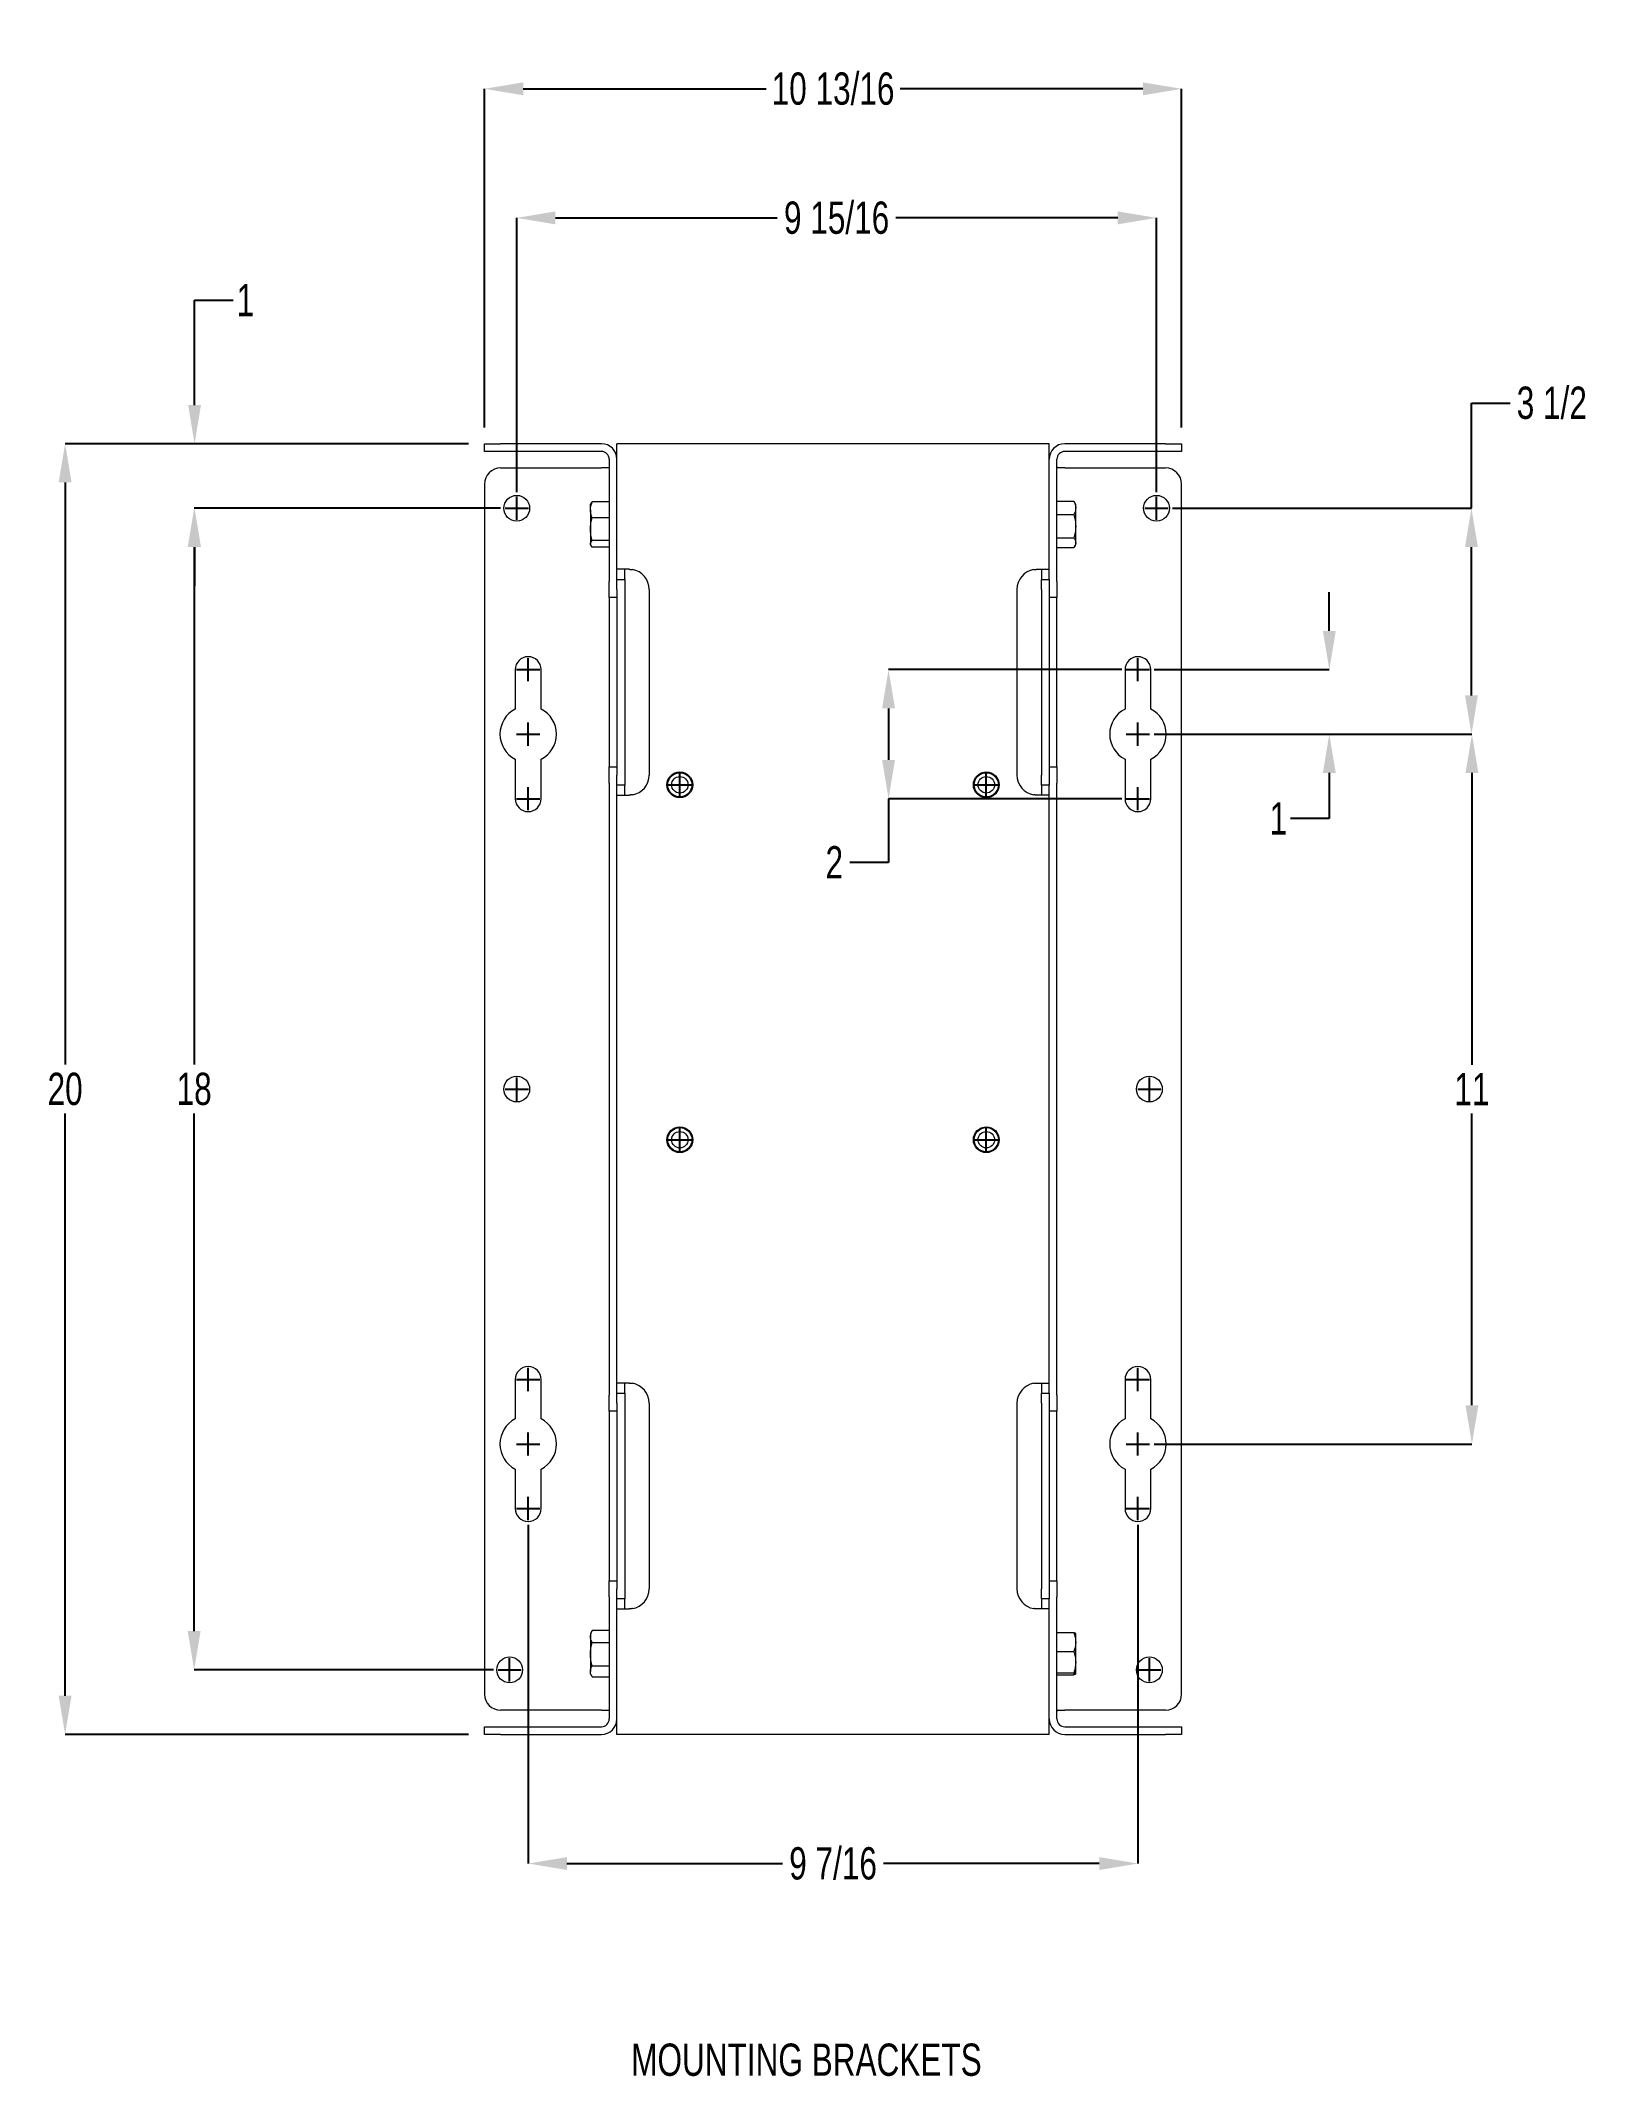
# Model space of a CAD drawing. Header units: inches. Extents: x 26.86 to 32.84, y 7.83 to 15.71.
import ezdxf

# ---------------------------------------------------------------- set-up
doc = ezdxf.new("R2010")
doc.units = ezdxf.units.IN
doc.header["$MEASUREMENT"] = 0
doc.header["$PDSIZE"] = -1
doc.layers.add('DIM', color=1, linetype='Continuous')
doc.styles.add('SLDTEXTSTYLE0', font='ARIAL.TTF', dxfattribs={"width": 0.7})
doc.dimstyles.new('SLDDIMSTYLE0', dxfattribs={"dimtxt": 0.125, "dimasz": 0.15, "dimexe": 0, "dimexo": 0.0625, "dimgap": 0.03125, "dimtad": 0, "dimtih": 1, "dimtoh": 1, "dimdec": 3, "dimlfac": 4, "dimrnd": 1e-09, "dimzin": 12, "dimdsep": 46, "dimtxsty": 'SLDTEXTSTYLE0', "dimsah": 1, "dimcen": 0.09, "dimadec": 0, "dimazin": 0, "dimtfac": 1, "dimtdec": 3, "dimtofl": 0, "dimtmove": 0, "dimatfit": 3, "dimfxl": 0, "dimtolj": 1, "dimtzin": 12, "dimarcsym": 0})
doc.dimstyles.new('SLDDIMSTYLE2', dxfattribs={"dimtxt": 0.125, "dimasz": 0.15, "dimexe": 0, "dimexo": 0.0625, "dimgap": 0.03125, "dimtad": 0, "dimtih": 1, "dimtoh": 1, "dimdec": 3, "dimlfac": 4, "dimrnd": 1e-09, "dimzin": 12, "dimdsep": 46, "dimtxsty": 'SLDTEXTSTYLE0', "dimsah": 1, "dimcen": 0.09, "dimadec": 0, "dimazin": 0, "dimtfac": 1, "dimtdec": 3, "dimtofl": 0, "dimtmove": 0, "dimatfit": 3, "dimfxl": 0, "dimtolj": 1, "dimtzin": 12, "dimarcsym": 0})

# ---------------------------------------------------------------- blocks, each defined once
blk = doc.blocks.new('*D6')
at = {"color": 0, "linetype": 'ByBlock', "lineweight": -2}
for p, q in [((28.7039, 13.9625), (28.7039, 15.025)), ((28.8539, 15.025), (29.7135, 15.025)), ((31.0327, 15.025), (30.1731, 15.025)), ((31.1827, 13.9625), (31.1827, 15.025))]:
    blk.add_line(p, q, dxfattribs=at)
at = {"color": 0, "linetype": 'ByBlock'}
for points in [[(28.7039, 15.025), (28.8539, 15), (28.8539, 15.05)], [(31.1827, 15.025), (31.0327, 15), (31.0327, 15.05)]]:
    blk.add_solid(points, dxfattribs=at)
at = {"layer": 'DEFPOINTS', "color": 0, "linetype": 'ByBlock'}
for p in [(28.7039, 13.9), (31.1827, 13.9)]:
    blk.add_point(p, dxfattribs=at)
at = {"color": 0, "linetype": 'ByBlock', "insert": (29.9433, 15.025), "char_height": 0.125, "attachment_point": 5, "style": 'SLDTEXTSTYLE0'}
blk.add_mtext('9 15/16', dxfattribs=at)
blk = doc.blocks.new('*D7')
at = {"color": 0, "linetype": 'ByBlock', "lineweight": -2}
for p, q in [((28.6414, 13.9), (27.4539, 13.9)), ((27.4539, 13.75), (27.4539, 11.745)), ((27.4539, 9.55), (27.4539, 11.5549)), ((28.6139, 9.4), (27.4539, 9.4))]:
    blk.add_line(p, q, dxfattribs=at)
at = {"color": 0, "linetype": 'ByBlock'}
for points in [[(27.4539, 13.9), (27.4289, 13.75), (27.4789, 13.75)], [(27.4539, 9.4), (27.4289, 9.55), (27.4789, 9.55)]]:
    blk.add_solid(points, dxfattribs=at)
at = {"layer": 'DEFPOINTS', "color": 0, "linetype": 'ByBlock'}
for p in [(28.7039, 13.9), (28.6764, 9.4)]:
    blk.add_point(p, dxfattribs=at)
at = {"color": 0, "linetype": 'ByBlock', "insert": (27.4539, 11.65), "char_height": 0.125, "attachment_point": 5, "style": 'SLDTEXTSTYLE0'}
blk.add_mtext('18', dxfattribs=at)
blk = doc.blocks.new('*D8')
at = {"layer": 'DEFPOINTS', "color": 0}
for p in [(27.4555, 14.15), (28.5789, 14.15), (28.7039, 13.9)]:
    blk.add_point(p, dxfattribs=at)
at = {"layer": 'DIM', "color": 0, "lineweight": -2}
for p, q in [((27.4555, 14.3), (27.4555, 14.7064)), ((27.4555, 14.7064), (27.6055, 14.7064)), ((28.5164, 14.15), (27.4555, 14.15)), ((28.6414, 13.9), (27.4555, 13.9)), ((27.4555, 13.75), (27.4555, 13.6))]:
    blk.add_line(p, q, dxfattribs=at)
at = {"layer": 'DIM', "color": 0}
for points in [[(27.4305, 14.3), (27.4805, 14.3), (27.4555, 14.15)], [(27.4305, 13.75), (27.4805, 13.75), (27.4555, 13.9)]]:
    blk.add_solid(points, dxfattribs=at)
at = {"layer": 'DIM', "color": 0, "insert": (27.6529, 14.7692), "char_height": 0.125, "attachment_point": 2, "style": 'SLDTEXTSTYLE0'}
blk.add_mtext('\\A1;1', dxfattribs=at)
blk = doc.blocks.new('*D9')
at = {"color": 0, "linetype": 'ByBlock', "lineweight": -2}
for p, q in [((28.5164, 14.15), (26.9539, 14.15)), ((26.9539, 14), (26.9539, 11.745)), ((26.9539, 9.3), (26.9539, 11.5549)), ((28.5164, 9.15), (26.9539, 9.15))]:
    blk.add_line(p, q, dxfattribs=at)
at = {"color": 0, "linetype": 'ByBlock'}
for points in [[(26.9539, 14.15), (26.9289, 14), (26.9789, 14)], [(26.9539, 9.15), (26.9289, 9.3), (26.9789, 9.3)]]:
    blk.add_solid(points, dxfattribs=at)
at = {"layer": 'DEFPOINTS', "color": 0, "linetype": 'ByBlock'}
for p in [(28.5789, 14.15), (28.5789, 9.15)]:
    blk.add_point(p, dxfattribs=at)
at = {"color": 0, "linetype": 'ByBlock', "insert": (26.9539, 11.65), "char_height": 0.125, "attachment_point": 5, "style": 'SLDTEXTSTYLE0'}
blk.add_mtext('20', dxfattribs=at)
blk = doc.blocks.new('*D10')
at = {"color": 0, "linetype": 'ByBlock', "lineweight": -2}
for p, q in [((28.7483, 9.9625), (28.7483, 8.6497)), ((31.1108, 9.9625), (31.1108, 8.6497)), ((28.8983, 8.6497), (29.7337, 8.6497)), ((30.9608, 8.6497), (30.1254, 8.6497))]:
    blk.add_line(p, q, dxfattribs=at)
at = {"color": 0, "linetype": 'ByBlock'}
for points in [[(28.7483, 8.6497), (28.8983, 8.6247), (28.8983, 8.6747)], [(31.1108, 8.6497), (30.9608, 8.6247), (30.9608, 8.6747)]]:
    blk.add_solid(points, dxfattribs=at)
at = {"layer": 'DEFPOINTS', "color": 0, "linetype": 'ByBlock'}
for p in [(28.7483, 10.025), (31.1108, 10.025)]:
    blk.add_point(p, dxfattribs=at)
at = {"color": 0, "linetype": 'ByBlock', "insert": (29.9296, 8.6497), "char_height": 0.125, "attachment_point": 5, "style": 'SLDTEXTSTYLE0'}
blk.add_mtext('9 7/16', dxfattribs=at)
blk = doc.blocks.new('*D11')
at = {"color": 0, "linetype": 'ByBlock', "lineweight": -2}
for p, q in [((31.1733, 13.025), (32.4052, 13.025)), ((32.4052, 12.875), (32.4052, 11.744)), ((32.4052, 10.425), (32.4052, 11.556)), ((31.1733, 10.275), (32.4052, 10.275))]:
    blk.add_line(p, q, dxfattribs=at)
at = {"color": 0, "linetype": 'ByBlock'}
for points in [[(32.4052, 13.025), (32.3802, 12.875), (32.4302, 12.875)], [(32.4052, 10.275), (32.3802, 10.425), (32.4302, 10.425)]]:
    blk.add_solid(points, dxfattribs=at)
at = {"layer": 'DEFPOINTS', "color": 0, "linetype": 'ByBlock'}
for p in [(31.1108, 13.025), (31.1108, 10.275)]:
    blk.add_point(p, dxfattribs=at)
at = {"color": 0, "linetype": 'ByBlock', "insert": (32.4052, 11.65), "char_height": 0.125, "attachment_point": 5, "style": 'SLDTEXTSTYLE0'}
blk.add_mtext('11', dxfattribs=at)
blk = doc.blocks.new('*D12')
at = {"layer": 'DEFPOINTS', "color": 0}
for p in [(31.1827, 13.9), (31.1108, 13.025), (32.4032, 13.025)]:
    blk.add_point(p, dxfattribs=at)
at = {"layer": 'DIM', "color": 0, "lineweight": -2}
for p, q in [((32.4032, 13.9), (32.4032, 14.3068)), ((32.4032, 14.3068), (32.5532, 14.3068)), ((31.2452, 13.9), (32.4032, 13.9)), ((32.4032, 13.175), (32.4032, 13.75)), ((31.1733, 13.025), (32.4032, 13.025))]:
    blk.add_line(p, q, dxfattribs=at)
at = {"layer": 'DIM', "color": 0}
for points in [[(32.3782, 13.75), (32.4282, 13.75), (32.4032, 13.9)], [(32.3782, 13.175), (32.4282, 13.175), (32.4032, 13.025)]]:
    blk.add_solid(points, dxfattribs=at)
at = {"layer": 'DIM', "color": 0, "insert": (32.7146, 14.3714), "char_height": 0.125, "attachment_point": 2, "style": 'SLDTEXTSTYLE0'}
blk.add_mtext('\\A1;3 1/2', dxfattribs=at)
blk = doc.blocks.new('*D13')
at = {"layer": 'DEFPOINTS', "color": 0}
for p in [(31.1108, 13.275), (30.1446, 12.775), (31.1108, 12.775)]:
    blk.add_point(p, dxfattribs=at)
at = {"layer": 'DIM', "color": 0, "lineweight": -2}
for p, q in [((31.0483, 13.275), (30.1446, 13.275)), ((30.1446, 13.125), (30.1446, 12.925)), ((31.0483, 12.775), (30.1446, 12.775)), ((30.1446, 12.775), (30.1446, 12.5284)), ((30.1446, 12.5284), (29.9946, 12.5284))]:
    blk.add_line(p, q, dxfattribs=at)
at = {"layer": 'DIM', "color": 0}
for points in [[(30.1196, 13.125), (30.1696, 13.125), (30.1446, 13.275)], [(30.1196, 12.925), (30.1696, 12.925), (30.1446, 12.775)]]:
    blk.add_solid(points, dxfattribs=at)
at = {"layer": 'DIM', "color": 0, "insert": (29.9344, 12.5911), "char_height": 0.125, "attachment_point": 2, "style": 'SLDTEXTSTYLE0'}
blk.add_mtext('\\A1;2', dxfattribs=at)
blk = doc.blocks.new('*D14')
at = {"layer": 'DEFPOINTS', "color": 0}
for p in [(31.1108, 13.275), (31.8525, 13.275), (31.1108, 13.025)]:
    blk.add_point(p, dxfattribs=at)
at = {"layer": 'DIM', "color": 0, "lineweight": -2}
for p, q in [((31.8525, 13.425), (31.8525, 13.575)), ((31.1733, 13.275), (31.8525, 13.275)), ((31.1733, 13.025), (31.8525, 13.025)), ((31.8525, 12.875), (31.8525, 12.6982)), ((31.8525, 12.6982), (31.7025, 12.6982))]:
    blk.add_line(p, q, dxfattribs=at)
at = {"layer": 'DIM', "color": 0}
for points in [[(31.8275, 13.425), (31.8775, 13.425), (31.8525, 13.275)], [(31.8275, 12.875), (31.8775, 12.875), (31.8525, 13.025)]]:
    blk.add_solid(points, dxfattribs=at)
at = {"layer": 'DIM', "color": 0, "insert": (31.6552, 12.761), "char_height": 0.125, "attachment_point": 2, "style": 'SLDTEXTSTYLE0'}
blk.add_mtext('\\A1;1', dxfattribs=at)
blk = doc.blocks.new('*D15')
at = {"color": 0, "linetype": 'ByBlock', "lineweight": -2}
for p, q in [((28.5789, 14.2125), (28.5789, 15.525)), ((28.7289, 15.525), (29.6699, 15.525)), ((31.1302, 15.525), (30.1893, 15.525)), ((31.2802, 14.2125), (31.2802, 15.525))]:
    blk.add_line(p, q, dxfattribs=at)
at = {"color": 0, "linetype": 'ByBlock'}
for points in [[(28.5789, 15.525), (28.7289, 15.5), (28.7289, 15.55)], [(31.2802, 15.525), (31.1302, 15.5), (31.1302, 15.55)]]:
    blk.add_solid(points, dxfattribs=at)
at = {"layer": 'DEFPOINTS', "color": 0, "linetype": 'ByBlock'}
for p in [(28.5789, 14.15), (31.2802, 14.15)]:
    blk.add_point(p, dxfattribs=at)
at = {"color": 0, "linetype": 'ByBlock', "insert": (29.9296, 15.525), "char_height": 0.125, "attachment_point": 5, "style": 'SLDTEXTSTYLE0'}
blk.add_mtext('10 13/16', dxfattribs=at)

msp = doc.modelspace()

# ---------------------------------------------------------------- linework, layer by layer
at = {"color": 7, "linetype": 'Continuous', "lineweight": 15}
for p, q in [((28.578933, 14.11996), (28.578933, 14.14996)), ((28.578933, 14.14996), (28.641433, 14.14996)), ((28.641433, 14.11996), (28.578933, 14.11996)), ((29.032058, 14.14996), (28.641433, 14.14996)), ((29.032058, 14.11996), (28.641433, 14.11996)), ((29.152058, 14.14996), (29.092058, 14.14996)), ((29.092058, 13.66371), (29.092058, 14.14996)), ((30.707058, 14.14996), (29.152058, 14.14996)), ((30.767058, 14.14996), (30.707058, 14.14996)), ((30.767058, 13.66371), (30.767058, 14.14996)), ((31.217683, 14.14996), (30.827058, 14.14996)), ((31.217683, 14.11996), (30.827058, 14.11996)), ((31.217683, 14.14996), (31.280183, 14.14996)), ((31.280183, 14.11996), (31.217683, 14.11996)), ((31.280183, 14.14996), (31.280183, 14.11996)), ((28.641433, 14.05621), (29.032058, 14.05621)), ((29.058039, 14.05621), (29.032058, 14.05621)), ((29.062058, 14.08996), (29.062058, 13.616835)), ((30.797058, 13.616835), (30.797058, 14.08996)), ((30.827058, 14.05621), (30.801078, 14.05621)), ((30.827058, 14.05621), (31.217683, 14.05621)), ((28.578933, 13.99371), (28.578933, 9.30621)), ((31.280183, 9.30621), (31.280183, 13.99371)), ((28.989308, 13.893678), (28.989308, 13.915585)), ((28.989308, 13.893678), (28.989308, 13.818588)), ((29.062058, 13.924999), (28.996286, 13.924999)), ((30.797058, 13.927342), (30.86283, 13.927342)), ((30.869808, 13.901542), (30.869808, 13.915585)), ((30.869808, 13.8308), (30.869808, 13.901542)), ((28.989308, 13.818588), (28.989308, 13.762369)), ((29.062058, 13.862358), (28.996286, 13.862358)), ((30.797058, 13.875742), (30.86283, 13.875742)), ((30.869808, 13.766718), (30.869808, 13.8308)), ((28.989308, 13.762369), (28.989308, 13.759335)), ((29.062058, 13.774818), (28.996286, 13.774818)), ((29.062058, 13.74992), (28.996286, 13.74992)), ((30.797058, 13.785859), (30.86283, 13.785859)), ((30.797058, 13.747577), (30.86283, 13.747577)), ((30.869808, 13.759335), (30.869808, 13.766718)), ((29.139058, 13.66371), (29.092058, 13.66371)), ((29.092058, 13.62471), (29.092058, 13.66371)), ((29.122058, 13.62471), (29.122058, 13.66371)), ((30.720058, 13.66371), (30.767058, 13.66371)), ((30.737058, 13.66371), (30.737058, 13.62471)), ((30.767058, 13.62471), (30.767058, 13.66371)), ((29.062058, 13.554335), (29.062058, 13.616835)), ((29.092058, 13.62471), (29.122058, 13.62471)), ((29.092058, 13.58571), (29.092058, 13.62471)), ((29.092058, 13.58571), (29.092058, 12.86671)), ((29.122058, 13.62471), (29.122058, 13.58571)), ((29.122058, 13.58571), (29.122058, 12.86671)), ((29.217058, 13.58571), (29.217058, 12.86671)), ((30.642058, 13.58571), (30.642058, 12.86671)), ((30.737058, 13.62471), (30.767058, 13.62471)), ((30.737058, 13.58571), (30.737058, 13.62471)), ((30.737058, 13.58571), (30.737058, 12.86671)), ((30.767058, 13.62471), (30.767058, 13.58571)), ((30.767058, 13.58571), (30.767058, 12.86671)), ((30.797058, 13.616835), (30.797058, 13.554335)), ((29.092058, 13.554335), (29.062058, 13.554335)), ((29.062058, 13.554335), (29.062058, 12.898085)), ((30.797058, 13.554335), (30.767058, 13.554335)), ((30.797058, 12.898085), (30.797058, 13.554335)), ((28.698308, 13.27496), (28.698308, 13.122237)), ((28.798308, 13.122237), (28.798308, 13.27496)), ((31.060808, 13.27496), (31.060808, 13.122237)), ((31.160808, 13.122237), (31.160808, 13.27496)), ((28.698308, 12.927682), (28.698308, 12.77496)), ((28.798308, 12.77496), (28.798308, 12.927682)), ((29.062058, 12.898085), (29.092058, 12.898085)), ((29.062058, 12.835585), (29.062058, 12.898085)), ((29.092058, 12.82771), (29.092058, 12.86671)), ((29.122058, 12.86671), (29.122058, 12.82771)), ((30.737058, 12.82771), (30.737058, 12.86671)), ((30.767058, 12.898085), (30.797058, 12.898085)), ((30.767058, 12.86671), (30.767058, 12.82771)), ((30.797058, 12.898085), (30.797058, 12.835585)), ((31.060808, 12.927682), (31.060808, 12.77496)), ((31.160808, 12.77496), (31.160808, 12.927682)), ((29.062058, 12.835585), (29.062058, 10.464335)), ((29.122058, 12.82771), (29.092058, 12.82771)), ((29.092058, 12.78871), (29.092058, 12.82771)), ((29.092058, 12.78871), (29.139058, 12.78871)), ((29.092058, 10.51121), (29.092058, 12.78871)), ((29.122058, 12.78871), (29.122058, 12.82771)), ((30.767058, 12.78871), (30.720058, 12.78871)), ((30.767058, 12.82771), (30.737058, 12.82771)), ((30.737058, 12.82771), (30.737058, 12.78871)), ((30.767058, 12.78871), (30.767058, 12.82771)), ((30.767058, 10.51121), (30.767058, 12.78871)), ((30.797058, 10.464335), (30.797058, 12.835585)), ((28.698308, 10.52496), (28.698308, 10.372237)), ((28.798308, 10.372237), (28.798308, 10.52496)), ((29.139058, 10.51121), (29.092058, 10.51121)), ((29.092058, 10.47221), (29.092058, 10.51121)), ((29.122058, 10.47221), (29.122058, 10.51121)), ((30.720058, 10.51121), (30.767058, 10.51121)), ((30.737058, 10.51121), (30.737058, 10.47221)), ((30.767058, 10.47221), (30.767058, 10.51121)), ((31.060808, 10.52496), (31.060808, 10.372237)), ((31.160808, 10.372237), (31.160808, 10.52496)), ((29.062058, 10.401835), (29.062058, 10.464335)), ((29.092058, 10.47221), (29.122058, 10.47221)), ((29.092058, 10.43321), (29.092058, 10.47221)), ((29.092058, 10.43321), (29.092058, 9.71421)), ((29.122058, 10.47221), (29.122058, 10.43321)), ((29.122058, 10.43321), (29.122058, 9.71421)), ((29.217058, 10.43321), (29.217058, 9.71421)), ((30.642058, 10.43321), (30.642058, 9.71421)), ((30.737058, 10.47221), (30.767058, 10.47221)), ((30.737058, 10.43321), (30.737058, 10.47221)), ((30.737058, 10.43321), (30.737058, 9.71421)), ((30.767058, 10.47221), (30.767058, 10.43321)), ((30.767058, 10.43321), (30.767058, 9.71421)), ((30.797058, 10.464335), (30.797058, 10.401835)), ((29.092058, 10.401835), (29.062058, 10.401835)), ((29.062058, 10.401835), (29.062058, 9.745585)), ((30.797058, 10.401835), (30.767058, 10.401835)), ((30.797058, 9.745585), (30.797058, 10.401835)), ((28.698308, 10.177683), (28.698308, 10.02496)), ((28.798308, 10.02496), (28.798308, 10.177683)), ((31.060808, 10.177683), (31.060808, 10.02496)), ((31.160808, 10.02496), (31.160808, 10.177683)), ((29.062058, 9.745585), (29.092058, 9.745585)), ((29.062058, 9.683085), (29.062058, 9.745585)), ((29.092058, 9.67521), (29.092058, 9.71421)), ((29.122058, 9.71421), (29.122058, 9.67521)), ((30.737058, 9.67521), (30.737058, 9.71421)), ((30.767058, 9.745585), (30.797058, 9.745585)), ((30.767058, 9.71421), (30.767058, 9.67521)), ((30.797058, 9.745585), (30.797058, 9.683085)), ((29.062058, 9.683085), (29.062058, 9.20996)), ((29.122058, 9.67521), (29.092058, 9.67521)), ((29.092058, 9.63621), (29.092058, 9.67521)), ((29.092058, 9.63621), (29.139058, 9.63621)), ((29.092058, 9.14996), (29.092058, 9.63621)), ((29.122058, 9.63621), (29.122058, 9.67521)), ((30.767058, 9.63621), (30.720058, 9.63621)), ((30.767058, 9.67521), (30.737058, 9.67521)), ((30.737058, 9.67521), (30.737058, 9.63621)), ((30.767058, 9.63621), (30.767058, 9.67521)), ((30.767058, 9.14996), (30.767058, 9.63621)), ((30.797058, 9.20996), (30.797058, 9.683085)), ((29.062058, 9.552628), (28.996286, 9.552628)), ((30.797058, 9.544337), (30.86283, 9.544337)), ((28.989308, 9.540585), (28.989308, 9.528885)), ((28.989308, 9.528885), (28.989308, 9.460058)), ((29.062058, 9.505142), (28.996286, 9.505142)), ((30.797058, 9.470601), (30.86283, 9.470601)), ((30.869808, 9.507469), (30.869808, 9.540521)), ((30.869808, 9.429663), (30.869808, 9.507469)), ((28.989308, 9.460058), (28.989308, 9.393633)), ((28.989308, 9.384335), (28.989308, 9.393633)), ((29.062058, 9.414974), (28.996286, 9.414974)), ((30.797058, 9.388724), (30.86283, 9.388724)), ((30.869808, 9.384654), (30.869808, 9.429663)), ((29.062058, 9.372291), (28.996286, 9.372291)), ((30.797058, 9.380583), (30.86283, 9.380583)), ((29.032058, 9.24371), (28.641433, 9.24371)), ((29.032058, 9.24371), (29.058039, 9.24371)), ((30.801078, 9.24371), (30.827058, 9.24371)), ((31.217683, 9.24371), (30.827058, 9.24371)), ((28.578933, 9.14996), (28.578933, 9.17996)), ((28.578933, 9.17996), (28.641433, 9.17996)), ((28.641433, 9.14996), (28.578933, 9.14996)), ((28.641433, 9.17996), (29.032058, 9.17996)), ((28.641433, 9.14996), (29.032058, 9.14996)), ((29.152058, 9.14996), (29.092058, 9.14996)), ((30.707058, 9.14996), (29.152058, 9.14996)), ((30.767058, 9.14996), (30.707058, 9.14996)), ((30.827058, 9.17996), (31.217683, 9.17996)), ((30.827058, 9.14996), (31.217683, 9.14996)), ((31.217683, 9.17996), (31.280183, 9.17996)), ((31.280183, 9.14996), (31.217683, 9.14996)), ((31.280183, 9.17996), (31.280183, 9.14996))]:
    msp.add_line(p, q, dxfattribs=at)
for centre, radius in [((28.703933, 13.89996), 0.05), ((31.182683, 13.89996), 0.05), ((29.335808, 12.82871), 0.05), ((29.335808, 12.82871), 0.046875), ((29.335808, 12.82871), 0.031875), ((30.523308, 12.82871), 0.05), ((30.523308, 12.82871), 0.046875), ((30.523308, 12.82871), 0.031875), ((28.703933, 11.64996), 0.05), ((31.155183, 11.64996), 0.05), ((29.335808, 11.45371), 0.05), ((29.335808, 11.45371), 0.046875), ((29.335808, 11.45371), 0.031875), ((30.523308, 11.45371), 0.05), ((30.523308, 11.45371), 0.046875), ((30.523308, 11.45371), 0.031875), ((28.676433, 9.39996), 0.05), ((31.155183, 9.39996), 0.05)]:
    msp.add_circle(centre, radius, dxfattribs=at)
for centre, radius, start, end in [((29.032058, 14.08996), 0.06, 0, 90), ((29.032058, 14.08996), 0.03, 0, 90), ((30.827058, 14.08996), 0.06, 90, 180), ((30.827058, 14.08996), 0.03, 90, 180), ((28.641433, 13.99371), 0.0625, 90, 180), ((31.217683, 13.99371), 0.0625, 0, 90), ((29.139058, 13.58571), 0.078, 0, 80.4059318), ((30.720058, 13.58571), 0.078, 99.5940682, 180), ((28.748308, 13.27496), 0.05, 360, 180), ((31.110808, 13.27496), 0.05, 360, 180), ((28.748308, 13.02496), 0.109375, 117.2028944, 242.7971056), ((28.748308, 13.02496), 0.109375, 297.2028944, 62.7971056), ((31.110808, 13.02496), 0.109375, 117.2028944, 242.7971056), ((31.110808, 13.02496), 0.109375, 297.2028944, 62.7971056), ((29.139058, 12.86671), 0.078, 279.5940682, 0), ((30.720058, 12.86671), 0.078, 180, 260.4059318), ((28.748308, 12.77496), 0.05, 180, 360), ((31.110808, 12.77496), 0.05, 180, 0), ((28.748308, 10.52496), 0.05, 360, 180), ((31.110808, 10.52496), 0.05, 360, 180), ((29.139058, 10.43321), 0.078, 0, 80.4059318), ((30.720058, 10.43321), 0.078, 99.5940682, 180), ((28.748308, 10.27496), 0.109375, 117.2028944, 242.7971056), ((28.748308, 10.27496), 0.109375, 297.2028944, 62.7971056), ((31.110808, 10.27496), 0.109375, 117.2028944, 242.7971056), ((31.110808, 10.27496), 0.109375, 297.2028944, 62.7971056), ((28.748308, 10.02496), 0.05, 180, 0), ((31.110808, 10.02496), 0.05, 180, 0), ((29.139058, 9.71421), 0.078, 279.5940682, 0), ((30.720058, 9.71421), 0.078, 180, 260.4059318), ((28.641433, 9.30621), 0.0625, 180, 270), ((31.217683, 9.30621), 0.0625, 270, 360), ((29.032058, 9.20996), 0.06, 270, 0), ((29.032058, 9.20996), 0.03, 270, 0), ((30.827058, 9.20996), 0.06, 180, 270), ((30.827058, 9.20996), 0.03, 180, 270)]:
    msp.add_arc(centre, radius, start, end, dxfattribs=at)
for points, knots in [([(29.062058, 14.07121), (29.06206, 14.069527), (29.062065, 14.066162), (29.061962, 14.06169), (29.061381, 14.058376), (29.060119, 14.056495), (29.05871, 14.056302), (29.058039, 14.05621)], [0, 0, 0, 0, 0.20831864, 0.41669588, 0.62278805, 0.82049891, 1, 1, 1, 1]), ([(30.801078, 14.05621), (30.800313, 14.056332), (30.798781, 14.056577), (30.797609, 14.058797), (30.79713, 14.062235), (30.797054, 14.066512), (30.797057, 14.069663), (30.797058, 14.07121)], [0, 0, 0, 0, 0.20686037, 0.41437912, 0.6096814, 0.80828502, 1, 1, 1, 1]), ([(28.989308, 13.893678), (28.989391, 13.896228), (28.989736, 13.906827), (28.993459, 13.917155), (28.996286, 13.924999)], [0, 0, 0, 0, 0.24051561, 1, 1, 1, 1]), ([(28.996286, 13.862358), (28.995394, 13.864623), (28.992945, 13.870839), (28.990014, 13.881277), (28.989544, 13.889527), (28.989308, 13.893678)], [0, 0, 0, 0, 0.22171863, 0.60834017, 1, 1, 1, 1]), ([(28.996286, 13.924999), (28.994081, 13.922988), (28.991821, 13.920927), (28.991191, 13.918795), (28.991176, 13.918743)], [0, 0, 0, 0, 0.97535278, 1, 1, 1, 1]), ([(30.86283, 13.927342), (30.865658, 13.920881), (30.869381, 13.912373), (30.869725, 13.903642), (30.869808, 13.901542)], [0, 0, 0, 0, 0.7594832, 1, 1, 1, 1]), ([(30.869808, 13.901542), (30.869578, 13.898169), (30.869114, 13.891374), (30.866193, 13.882773), (30.863723, 13.877608), (30.86283, 13.875742)], [0, 0, 0, 0, 0.38629373, 0.77828249, 1, 1, 1, 1]), ([(28.989308, 13.818588), (28.989317, 13.819625), (28.98938, 13.827482), (28.990904, 13.842295), (28.994481, 13.855629), (28.996286, 13.862358)], [0, 0, 0, 0, 0.07008519, 0.53078199, 1, 1, 1, 1]), ([(28.996286, 13.774818), (28.994336, 13.781926), (28.990399, 13.796274), (28.989674, 13.811105), (28.989308, 13.818588)], [0, 0, 0, 0, 0.49545798, 1, 1, 1, 1]), ([(30.86283, 13.875742), (30.864781, 13.868443), (30.868717, 13.853712), (30.869442, 13.838484), (30.869808, 13.8308)], [0, 0, 0, 0, 0.49545794, 1, 1, 1, 1]), ([(30.869808, 13.8308), (30.8698, 13.829735), (30.869737, 13.821668), (30.868213, 13.806458), (30.864635, 13.792767), (30.86283, 13.785859)], [0, 0, 0, 0, 0.07008606, 0.53078263, 1, 1, 1, 1]), ([(28.989308, 13.762369), (28.989317, 13.762664), (28.98938, 13.764899), (28.990904, 13.769112), (28.994481, 13.772905), (28.996286, 13.774818)], [0, 0, 0, 0, 0.07008521, 0.53078194, 1, 1, 1, 1]), ([(28.996286, 13.74992), (28.994336, 13.751942), (28.990399, 13.756023), (28.989674, 13.760241), (28.989308, 13.762369)], [0, 0, 0, 0, 0.49545823, 1, 1, 1, 1]), ([(30.86283, 13.785859), (30.864781, 13.78275), (30.868717, 13.776476), (30.869442, 13.76999), (30.869808, 13.766718)], [0, 0, 0, 0, 0.49545773, 1, 1, 1, 1]), ([(30.869808, 13.766718), (30.8698, 13.766264), (30.869737, 13.762829), (30.868213, 13.756351), (30.864635, 13.750519), (30.86283, 13.747577)], [0, 0, 0, 0, 0.070086027, 0.530782387, 1, 1, 1, 1]), ([(28.989308, 9.528885), (28.989538, 9.531989), (28.990002, 9.538243), (28.992923, 9.546157), (28.995394, 9.550911), (28.996286, 9.552628)], [0, 0, 0, 0, 0.38629307, 0.77828277, 1, 1, 1, 1]), ([(30.86283, 9.544337), (30.864781, 9.538349), (30.868717, 9.526264), (30.869442, 9.513772), (30.869808, 9.507469)], [0, 0, 0, 0, 0.49545984, 1, 1, 1, 1]), ([(30.869808, 9.540266), (30.869578, 9.540798), (30.869114, 9.54187), (30.866193, 9.543228), (30.863723, 9.544042), (30.86283, 9.544337)], [0, 0, 0, 0, 0.386293397, 0.778282623, 1, 1, 1, 1]), ([(28.996286, 9.505142), (28.993459, 9.511089), (28.989736, 9.518918), (28.989391, 9.526953), (28.989308, 9.528885)], [0, 0, 0, 0, 0.7594821, 1, 1, 1, 1]), ([(28.989308, 9.460058), (28.989317, 9.461127), (28.98938, 9.469219), (28.990904, 9.484478), (28.994481, 9.498212), (28.996286, 9.505142)], [0, 0, 0, 0, 0.070085, 0.53078144, 1, 1, 1, 1]), ([(30.869808, 9.507469), (30.8698, 9.506595), (30.869737, 9.499977), (30.868213, 9.4875), (30.864635, 9.476268), (30.86283, 9.470601)], [0, 0, 0, 0, 0.07008343, 0.53078078, 1, 1, 1, 1]), ([(30.86283, 9.470601), (30.864781, 9.463953), (30.868717, 9.450534), (30.869442, 9.436662), (30.869808, 9.429663)], [0, 0, 0, 0, 0.49545564, 1, 1, 1, 1]), ([(28.996286, 9.414974), (28.994336, 9.422296), (28.990399, 9.437074), (28.989674, 9.45235), (28.989308, 9.460058)], [0, 0, 0, 0, 0.49545468, 1, 1, 1, 1]), ([(28.989308, 9.393633), (28.989317, 9.394139), (28.98938, 9.39797), (28.990904, 9.405192), (28.994481, 9.411694), (28.996286, 9.414974)], [0, 0, 0, 0, 0.07008614, 0.53078177, 1, 1, 1, 1]), ([(28.995567, 9.373777), (28.993911, 9.376752), (28.99029, 9.383258), (28.989654, 9.389983), (28.989308, 9.393633)], [0, 0, 0, 0, 0.457238158, 1, 1, 1, 1]), ([(30.869808, 9.429663), (30.8698, 9.428693), (30.869737, 9.421344), (30.868213, 9.407489), (30.864635, 9.395017), (30.86283, 9.388724)], [0, 0, 0, 0, 0.07008498, 0.53078308, 1, 1, 1, 1]), ([(30.86283, 9.380583), (30.864781, 9.38657), (30.868717, 9.398655), (30.869442, 9.411148), (30.869808, 9.41745)], [0, 0, 0, 0, 0.49545726, 1, 1, 1, 1]), ([(30.86283, 9.388724), (30.863723, 9.38843), (30.866172, 9.387622), (30.869103, 9.386266), (30.869572, 9.385193), (30.869808, 9.384654)], [0, 0, 0, 0, 0.22171788, 0.608339765, 1, 1, 1, 1]), ([(30.869808, 9.384654), (30.869725, 9.384322), (30.869381, 9.382945), (30.865658, 9.381603), (30.86283, 9.380583)], [0, 0, 0, 0, 0.2405156, 1, 1, 1, 1]), ([(29.058039, 9.24371), (29.058804, 9.243588), (29.060335, 9.243343), (29.061508, 9.241123), (29.061987, 9.237685), (29.062063, 9.233407), (29.06206, 9.230257), (29.062058, 9.22871)], [0, 0, 0, 0, 0.20686205, 0.41438303, 0.60968657, 0.80829154, 1, 1, 1, 1]), ([(30.797058, 9.22871), (30.797056, 9.230392), (30.797052, 9.233758), (30.797155, 9.23823), (30.797736, 9.241544), (30.798997, 9.243425), (30.800407, 9.243618), (30.801078, 9.24371)], [0, 0, 0, 0, 0.2083083, 0.41669241, 0.6227832, 0.82049814, 1, 1, 1, 1])]:
    msp.add_open_spline(points, degree=3, knots=knots, dxfattribs=at)
for points in [[(28.991143, 13.918762), (28.989308, 13.915585)], [(30.864805, 13.92374), (30.86283, 13.927342)], [(30.869808, 13.915585), (30.865026, 13.923868)], [(28.989308, 13.759335), (28.991143, 13.756158)], [(30.865026, 13.751052), (30.869808, 13.759335)], [(29.139058, 13.66371), (29.152058, 13.662619)], [(30.707058, 13.662619), (30.720058, 13.66371)], [(29.152058, 12.789801), (29.139058, 12.78871)], [(30.720058, 12.78871), (30.707058, 12.789801)], [(29.139058, 10.51121), (29.152058, 10.510119)], [(30.707058, 10.510119), (30.720058, 10.51121)], [(29.152058, 9.637301), (29.139058, 9.63621)], [(30.720058, 9.63621), (30.707058, 9.637301)], [(28.995444, 9.551213), (28.989308, 9.540585)], [(28.996286, 9.552628), (28.995567, 9.551142)], [(30.869808, 9.540585), (30.869623, 9.540905)], [(28.989308, 9.384335), (28.995444, 9.373707)], [(30.869623, 9.384015), (30.869808, 9.384335)]]:
    msp.add_open_spline(points, degree=1, dxfattribs=at)
at = {"layer": 'DIM'}
for p, q in [((28.658933, 13.89996), (28.748933, 13.89996)), ((28.703933, 13.85496), (28.703933, 13.94496)), ((31.137683, 13.89996), (31.227683, 13.89996)), ((31.182683, 13.85496), (31.182683, 13.94496)), ((28.703308, 13.27496), (28.793308, 13.27496)), ((28.748308, 13.22996), (28.748308, 13.31996)), ((31.065808, 13.27496), (31.155808, 13.27496)), ((31.110808, 13.22996), (31.110808, 13.31996)), ((28.703308, 13.02496), (28.793308, 13.02496)), ((28.748308, 12.97996), (28.748308, 13.06996)), ((31.065808, 13.02496), (31.155808, 13.02496)), ((31.110808, 12.97996), (31.110808, 13.06996)), ((29.335808, 12.78371), (29.335808, 12.87371)), ((30.523308, 12.78371), (30.523308, 12.87371)), ((28.748308, 12.72996), (28.748308, 12.81996)), ((29.290808, 12.82871), (29.380808, 12.82871)), ((30.478308, 12.82871), (30.568308, 12.82871)), ((31.110808, 12.72996), (31.110808, 12.81996)), ((28.703308, 12.77496), (28.793308, 12.77496)), ((31.065808, 12.77496), (31.155808, 12.77496)), ((28.703933, 11.60496), (28.703933, 11.69496)), ((31.155183, 11.60496), (31.155183, 11.69496)), ((28.658933, 11.64996), (28.748933, 11.64996)), ((31.110183, 11.64996), (31.200183, 11.64996)), ((29.290808, 11.45371), (29.380808, 11.45371)), ((29.335808, 11.40871), (29.335808, 11.49871)), ((30.478308, 11.45371), (30.568308, 11.45371)), ((30.523308, 11.40871), (30.523308, 11.49871)), ((28.748308, 10.47996), (28.748308, 10.56996)), ((31.110808, 10.47996), (31.110808, 10.56996)), ((28.703308, 10.52496), (28.793308, 10.52496)), ((31.065808, 10.52496), (31.155808, 10.52496)), ((28.703308, 10.27496), (28.793308, 10.27496)), ((28.748308, 10.22996), (28.748308, 10.31996)), ((31.065808, 10.27496), (31.155808, 10.27496)), ((31.110808, 10.22996), (31.110808, 10.31996)), ((28.703308, 10.02496), (28.793308, 10.02496)), ((28.748308, 9.97996), (28.748308, 10.06996)), ((31.065808, 10.02496), (31.155808, 10.02496)), ((31.110808, 9.97996), (31.110808, 10.06996)), ((28.631433, 9.39996), (28.721433, 9.39996)), ((28.676433, 9.35496), (28.676433, 9.44496)), ((31.110183, 9.39996), (31.200183, 9.39996)), ((31.155183, 9.35496), (31.155183, 9.44496))]:
    msp.add_line(p, q, dxfattribs=at)

# ---------------------------------------------------------------- texts
at = {"layer": 'DIM', "insert": (29.14744, 7.952352), "char_height": 0.125, "attachment_point": 1, "style": 'SLDTEXTSTYLE0'}
msp.add_mtext('MOUNTING BRACKETS', dxfattribs=at)

# ---------------------------------------------------------------- dimensions: what is measured, and where the dimension line sits
at = {"layer": 'DIM'}
for base, p1, p2, angle, picture, middle in [((31.280183, 15.52496), (28.578933, 14.14996), (31.280183, 14.14996), 0, '*D15', (29.929558, 15.52496)), ((31.182683, 15.02496), (28.703933, 13.89996), (31.182683, 13.89996), 0, '*D6', (29.943308, 15.02496)), ((26.953933, 9.14996), (28.578933, 14.14996), (28.578933, 9.14996), 90, '*D9', (26.953933, 11.64996)), ((27.453933, 9.39996), (28.703933, 13.89996), (28.676433, 9.39996), 90, '*D7', (27.453933, 11.64996)), ((32.405183, 10.27496), (31.110808, 13.02496), (31.110808, 10.27496), 90, '*D11', (32.405183, 11.64996)), ((31.110808, 8.649708), (28.748308, 10.02496), (31.110808, 10.02496), 0, '*D10', (29.929558, 8.649708))]:
    dim = msp.add_linear_dim(base=base, p1=p1, p2=p2, angle=angle, dimstyle='SLDDIMSTYLE0', override={"dimdec": 4, "dimlunit": 5, "dimfrac": 2}, dxfattribs=at)
    dim.commit()
    dim.dimension.update_dxf_attribs({"geometry": picture, "text_midpoint": middle})
for base, p1, p2, dimstyle, picture, middle in [((27.45554, 14.14996), (28.703933, 13.89996), (28.578933, 14.14996), 'SLDDIMSTYLE2', '*D8', (27.652905, 14.706416)), ((32.40318, 13.02496), (31.182683, 13.89996), (31.110808, 13.02496), 'SLDDIMSTYLE0', '*D12', (32.714576, 14.306775)), ((31.852549, 13.27496), (31.110808, 13.02496), (31.110808, 13.27496), 'SLDDIMSTYLE2', '*D14', (31.655183, 12.698222)), ((30.1446, 12.77496), (31.110808, 13.27496), (31.110808, 12.77496), 'SLDDIMSTYLE2', '*D13', (29.934372, 12.528375))]:
    dim = msp.add_linear_dim(base=base, p1=p1, p2=p2, angle=90, dimstyle=dimstyle, override={"dimdec": 4, "dimlunit": 5, "dimfrac": 2}, dxfattribs=at)
    dim.commit()
    dim.dimension.update_dxf_attribs({"geometry": picture, "text_midpoint": middle, "dimtype": 160})

doc.saveas('drawing.dxf')
